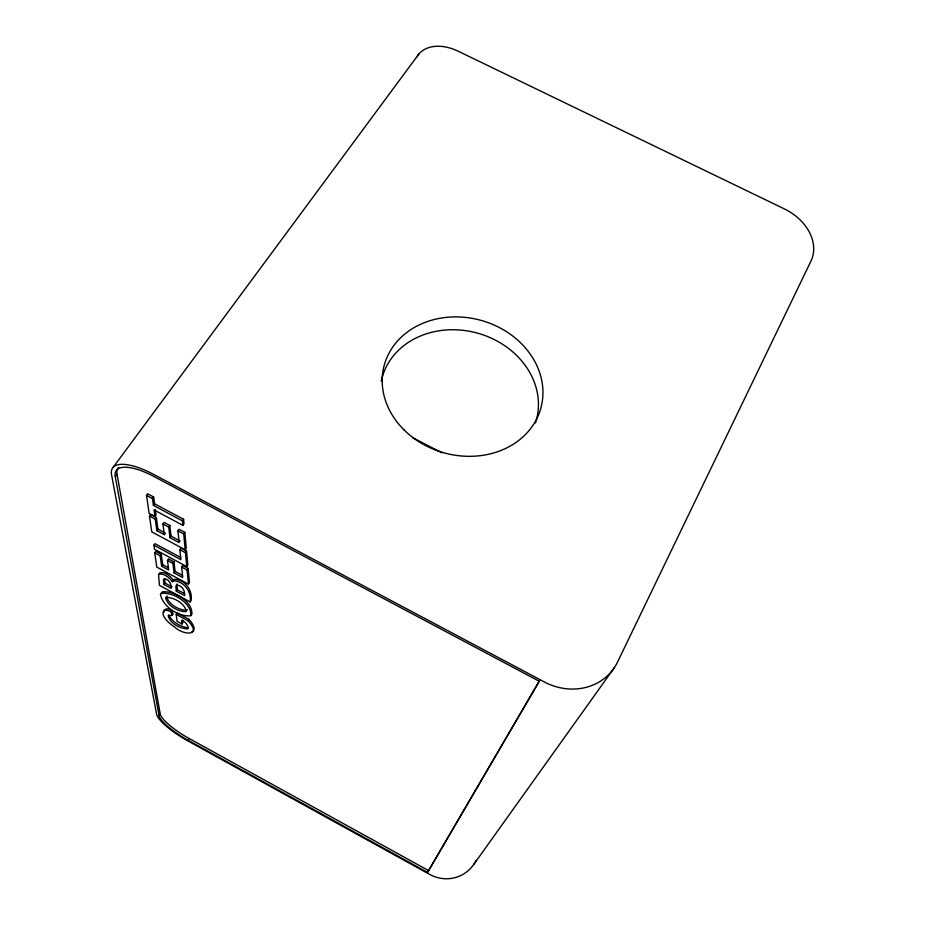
<?xml version="1.0" encoding="UTF-8"?>
<svg xmlns="http://www.w3.org/2000/svg" width="925" height="925" viewBox="0 0 925 925"><rect width="100%" height="100%" fill="white"/><g stroke="black" fill="none" stroke-linecap="round" stroke-linejoin="round"><path stroke-width="1.39" d="M177.057 583.883L177.299 589.722L176.305 591.191L184.572 595.654C185.301 590.578 181.878 585.224 176.548 585.028L175.843 586.357L176.305 591.191M159.25 573.731L159.586 572.98C164.858 571.06 170.304 576.321 173.403 580.16L172.397 581.652C169.275 577.813 163.841 572.552 158.568 574.46L159.401 585.352L190.122 601.955L191.105 600.487C192.874 590.138 184.803 579.524 174.363 579.304L173.403 580.16M161.459 593.122L162.014 591.931C173.565 590.173 192.863 601.412 191.891 614.316L190.747 614.986M118.677 467.391A49.36 17.263 34.2 0 0 117.047 474.363L115.278 476.768L159.065 715.603A32.271 7.62 31.4 0 0 187.983 740.208L427.535 872.437L540.015 679.748M167.02 595.978L166.662 596.613C168.685 604.568 179.173 610.396 186.931 610.234L187.336 609.633M427.535 872.437L539.321 681.297L154.14 476.595A49.418 17.182 34.2 0 0 115.278 476.768M187.983 740.208L189.093 738.462A32.259 7.654 31.4 0 1 160.21 713.846L117.047 474.363M159.065 715.603L160.21 713.846M163.945 612.338L164.141 609.991L166.731 608.812A11.771 3.457 32.6 0 1 171.657 610.165L173.172 614.003L172.223 615.414L170.697 611.587A11.782 3.446 32.5 0 0 165.783 610.222L163.748 610.697C161.343 614.316 165.066 618.698 167.517 621.299A15.852 4.613 32.5 0 0 174.64 627.034C183.196 635.313 202.772 636.62 188.018 620.779L188.954 619.345L177.161 612.951L176.201 614.373L177.045 621.311L181.971 623.993L182.907 622.583L182.641 620.143M188.446 584.149L189.452 582.646L188.145 568.447L182.676 565.51L181.635 567.037L182.711 577.558L174.039 572.876L172.94 563.383L173.981 561.857L168.535 558.931L167.483 560.446L168.674 569.997L161.621 566.192L160.233 555.867L161.285 554.352L155.816 551.416L154.764 552.93L156.787 567.094L188.446 584.149L187.104 569.973L188.145 568.447M170.697 611.587L171.657 610.165M153.908 545.207L154.487 549.23L186.781 566.586L187.833 565.059L186.549 551.15L180.93 548.132L179.855 549.693L180.884 559.694L153.908 545.207L154.972 543.68L180.71 557.498M186.781 566.586L185.474 552.711L186.549 551.15M164.026 584.554L163.436 579.455L164.338 578.68C169.021 579.385 171.507 583.952 171.16 588.416L164.026 584.554L165.02 583.085L164.546 578.992M174.039 572.876L175.068 571.373L173.981 561.857M185.208 549.797L186.272 548.236L184.803 532.337L179.022 529.25L177.924 530.846L179.126 542.617L169.957 537.702L168.72 527.065L169.83 525.481L164.072 522.405L162.962 523.989L164.28 534.662L156.834 530.673L155.273 519.11L156.383 517.538L150.613 514.439L149.492 516.023L151.758 531.863L185.208 549.797L183.705 533.945L184.803 532.337M161.621 566.192L162.661 564.689L161.285 554.352M154.926 516.52L154.036 509.941L182.896 525.354L184.017 523.747L183.601 519.283L154.556 503.778L153.654 496.979L147.699 493.8L146.543 495.418L149.122 513.41L154.926 516.52L156.048 514.936L155.342 509.652M169.957 537.702L171.044 536.13L169.83 525.481M182.896 525.354L182.479 520.902L183.601 519.283M164.28 534.662L165.378 533.101M156.834 530.673L157.921 529.112L156.383 517.538M182.479 520.902L153.423 505.385L154.556 503.778M153.423 505.385L152.498 498.598L153.654 496.979M473.843 864.297L614.165 667.931M113.266 467.183L418.84 54.066M172.397 581.652L173.345 580.796C183.786 581.027 191.868 591.595 190.122 601.955M191.66 632.029C197.592 629.925 191.475 622.097 188.954 619.345M187.925 627.798C180.572 626.641 171.992 622.259 168.986 615.079M172.223 615.414L168.177 615.379C169.518 623.323 180.282 628.884 187.729 628.896L188.133 628.306C188.226 624.56 184.838 621.531 181.566 620.34L181.971 623.993M412.469 437.583L441.942 452.822M146.543 495.418L152.498 498.598M177.924 530.846L183.705 533.945M149.492 516.023L155.273 519.11M162.962 523.989L168.72 527.065M157.921 529.112L164.13 532.43M171.044 536.13L180.213 541.044M179.855 549.693L185.474 552.711M181.635 567.037L187.104 569.973M154.764 552.93L160.233 555.867M167.483 560.446L172.94 563.383M162.661 564.689L168.523 567.857M175.068 571.373L182.502 575.373M165.02 583.085L172.154 586.947M177.299 589.722L184.387 593.538M176.201 614.373L188.018 620.779M189.093 738.462L428.495 870.564M416.597 57.281A44.412 29.692 40.1 0 1 458.522 51.372L784.388 208.911A47.175 35.878 24.6 0 1 810.936 261.139L617.495 662.15A56.078 50.667 31.6 0 1 544.351 681.968L153.874 474.513A53.835 18.731 34.2 0 0 111.555 474.791L156.591 714.239A35.162 8.302 31.4 0 0 188.087 741.018L429.72 874.414A35.057 33.936 56.9 0 0 476.109 860.435M381.25 381.343A79.955 68.068 15.4 0 1 476.814 332.942A79.955 68.068 15.4 0 1 535.459 422.875M160.476 594.555C162.95 606.916 178.964 617.137 190.932 615.761C191.868 602.857 172.582 591.653 161.031 593.376L160.476 594.555M165.691 598.059C167.726 606.002 178.201 611.83 185.96 611.679L186.376 611.078C184.399 603.181 173.738 597.192 166.049 597.423L165.691 598.059M403.901 429.767A81.192 68.774 15.4 0 0 539.472 412.481A81.192 68.774 15.4 0 0 444.312 317.61A81.192 68.774 15.4 0 0 403.901 429.767"/></g></svg>
